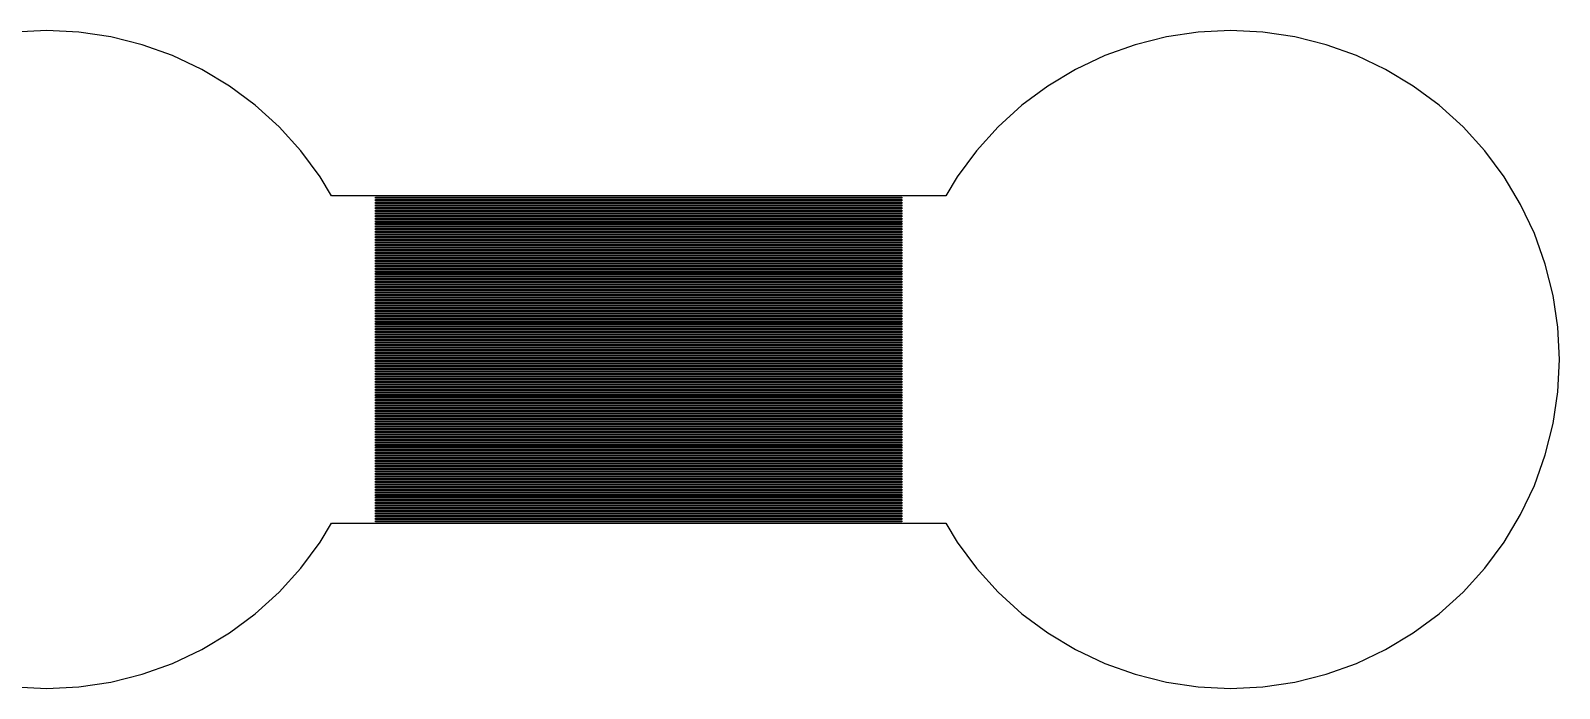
# Model space of a CAD drawing. Extents: x -73 to 181, y -8 to 80.
# Drawn here: x 40.38 to 52, y 38 to 43 of the extents above; entities that cross this region are included whole.
import ezdxf

# ---------------------------------------------------------------- set-up
doc = ezdxf.new("R2010")
doc.units = 0

msp = doc.modelspace()

# ---------------------------------------------------------------- linework, layer by layer
for p, q in [((40.5, 43), (40.2549, 42.988)), ((40.7451, 42.988), (40.5, 43)), ((40.9877, 42.952), (40.7451, 42.988)), ((41.2257, 42.8923), (40.9877, 42.952)), ((41.4567, 42.8097), (41.2257, 42.8923)), ((48.7743, 42.8923), (48.5433, 42.8097)), ((49.0123, 42.952), (48.7743, 42.8923)), ((49.2549, 42.988), (49.0123, 42.952)), ((49.5, 43), (49.2549, 42.988)), ((49.745, 42.988), (49.5, 43)), ((49.9877, 42.952), (49.745, 42.988)), ((50.2257, 42.8923), (49.9877, 42.952)), ((50.4567, 42.8097), (50.2257, 42.8923)), ((41.6785, 42.7048), (41.4567, 42.8097)), ((48.5433, 42.8097), (48.3215, 42.7048)), ((50.6785, 42.7048), (50.4567, 42.8097)), ((41.8889, 42.5787), (41.6785, 42.7048)), ((48.3215, 42.7048), (48.1111, 42.5787)), ((50.8889, 42.5787), (50.6785, 42.7048)), ((42.086, 42.4325), (41.8889, 42.5787)), ((48.1111, 42.5787), (47.914, 42.4325)), ((51.086, 42.4325), (50.8889, 42.5787)), ((42.2678, 42.2678), (42.086, 42.4325)), ((47.914, 42.4325), (47.7322, 42.2678)), ((51.2678, 42.2678), (51.086, 42.4325)), ((42.4325, 42.086), (42.2678, 42.2678)), ((47.7322, 42.2678), (47.5675, 42.086)), ((51.4325, 42.086), (51.2678, 42.2678)), ((42.5787, 41.8889), (42.4325, 42.086)), ((47.5675, 42.086), (47.4213, 41.8889)), ((51.5787, 41.8889), (51.4325, 42.086)), ((42.6649, 41.745), (42.5787, 41.8889)), ((47.4213, 41.8889), (47.3351, 41.745)), ((51.7048, 41.6785), (51.5787, 41.8889)), ((47.3351, 41.745), (42.6649, 41.745)), ((43, 41.725), (43, 41.735)), ((43, 41.735), (47, 41.735)), ((47, 41.725), (43, 41.725)), ((47, 41.735), (47, 41.725)), ((43, 41.705), (43, 41.715)), ((43, 41.715), (47, 41.715)), ((47, 41.705), (43, 41.705)), ((43, 41.685), (43, 41.695)), ((43, 41.695), (47, 41.695)), ((47, 41.685), (43, 41.685)), ((43, 41.665), (43, 41.675)), ((43, 41.675), (47, 41.675)), ((47, 41.665), (43, 41.665)), ((43, 41.645), (43, 41.655)), ((43, 41.655), (47, 41.655)), ((47, 41.645), (43, 41.645)), ((43, 41.625), (43, 41.635)), ((43, 41.635), (47, 41.635)), ((47, 41.625), (43, 41.625)), ((43, 41.605), (43, 41.615)), ((43, 41.615), (47, 41.615)), ((47, 41.715), (47, 41.705)), ((47, 41.695), (47, 41.685)), ((47, 41.675), (47, 41.665)), ((47, 41.655), (47, 41.645)), ((47, 41.635), (47, 41.625)), ((47, 41.615), (47, 41.605)), ((51.8097, 41.4567), (51.7048, 41.6785)), ((47, 41.605), (43, 41.605)), ((43, 41.585), (43, 41.595)), ((43, 41.595), (47, 41.595)), ((47, 41.585), (43, 41.585)), ((43, 41.565), (43, 41.575)), ((43, 41.575), (47, 41.575)), ((47, 41.565), (43, 41.565)), ((43, 41.545), (43, 41.555)), ((43, 41.555), (47, 41.555)), ((47, 41.545), (43, 41.545)), ((43, 41.525), (43, 41.535)), ((43, 41.535), (47, 41.535)), ((47, 41.525), (43, 41.525)), ((43, 41.505), (43, 41.515)), ((43, 41.515), (47, 41.515)), ((47, 41.505), (43, 41.505)), ((43, 41.485), (43, 41.495)), ((43, 41.495), (47, 41.495)), ((47, 41.595), (47, 41.585)), ((47, 41.575), (47, 41.565)), ((47, 41.555), (47, 41.545)), ((47, 41.535), (47, 41.525)), ((47, 41.515), (47, 41.505)), ((47, 41.495), (47, 41.485)), ((47, 41.485), (43, 41.485)), ((43, 41.465), (43, 41.475)), ((43, 41.475), (47, 41.475)), ((47, 41.465), (43, 41.465)), ((43, 41.445), (43, 41.455)), ((43, 41.455), (47, 41.455)), ((47, 41.445), (43, 41.445)), ((43, 41.425), (43, 41.435)), ((43, 41.435), (47, 41.435)), ((47, 41.425), (43, 41.425)), ((43, 41.405), (43, 41.415)), ((43, 41.415), (47, 41.415)), ((47, 41.405), (43, 41.405)), ((43, 41.385), (43, 41.395)), ((43, 41.395), (47, 41.395)), ((47, 41.385), (43, 41.385)), ((47, 41.475), (47, 41.465)), ((47, 41.455), (47, 41.445)), ((47, 41.435), (47, 41.425)), ((47, 41.415), (47, 41.405)), ((47, 41.395), (47, 41.385)), ((51.8923, 41.2257), (51.8097, 41.4567)), ((43, 41.365), (43, 41.375)), ((43, 41.375), (47, 41.375)), ((47, 41.365), (43, 41.365)), ((43, 41.345), (43, 41.355)), ((43, 41.355), (47, 41.355)), ((47, 41.345), (43, 41.345)), ((43, 41.325), (43, 41.335)), ((43, 41.335), (47, 41.335)), ((47, 41.325), (43, 41.325)), ((43, 41.305), (43, 41.315)), ((43, 41.315), (47, 41.315)), ((47, 41.305), (43, 41.305)), ((43, 41.285), (43, 41.295)), ((43, 41.295), (47, 41.295)), ((47, 41.285), (43, 41.285)), ((43, 41.265), (43, 41.275)), ((43, 41.275), (47, 41.275)), ((47, 41.265), (43, 41.265)), ((47, 41.375), (47, 41.365)), ((47, 41.355), (47, 41.345)), ((47, 41.335), (47, 41.325)), ((47, 41.315), (47, 41.305)), ((47, 41.295), (47, 41.285)), ((47, 41.275), (47, 41.265)), ((43, 41.245), (43, 41.255)), ((43, 41.255), (47, 41.255)), ((47, 41.245), (43, 41.245)), ((43, 41.225), (43, 41.235)), ((43, 41.235), (47, 41.235)), ((47, 41.225), (43, 41.225)), ((43, 41.205), (43, 41.215)), ((43, 41.215), (47, 41.215)), ((47, 41.205), (43, 41.205)), ((43, 41.185), (43, 41.195)), ((43, 41.195), (47, 41.195)), ((47, 41.185), (43, 41.185)), ((43, 41.165), (43, 41.175)), ((43, 41.175), (47, 41.175)), ((47, 41.165), (43, 41.165)), ((43, 41.145), (43, 41.155)), ((43, 41.155), (47, 41.155)), ((47, 41.145), (43, 41.145)), ((47, 41.255), (47, 41.245)), ((47, 41.235), (47, 41.225)), ((47, 41.215), (47, 41.205)), ((47, 41.195), (47, 41.185)), ((47, 41.175), (47, 41.165)), ((47, 41.155), (47, 41.145)), ((51.952, 40.9877), (51.8923, 41.2257)), ((43, 41.125), (43, 41.135)), ((43, 41.135), (47, 41.135)), ((47, 41.125), (43, 41.125)), ((43, 41.105), (43, 41.115)), ((43, 41.115), (47, 41.115)), ((47, 41.105), (43, 41.105)), ((43, 41.085), (43, 41.095)), ((43, 41.095), (47, 41.095)), ((47, 41.085), (43, 41.085)), ((43, 41.065), (43, 41.075)), ((43, 41.075), (47, 41.075)), ((47, 41.065), (43, 41.065)), ((43, 41.045), (43, 41.055)), ((43, 41.055), (47, 41.055)), ((47, 41.045), (43, 41.045)), ((43, 41.025), (43, 41.035)), ((43, 41.035), (47, 41.035)), ((47, 41.135), (47, 41.125)), ((47, 41.115), (47, 41.105)), ((47, 41.095), (47, 41.085)), ((47, 41.075), (47, 41.065)), ((47, 41.055), (47, 41.045)), ((47, 41.035), (47, 41.025)), ((47, 41.025), (43, 41.025)), ((43, 41.005), (43, 41.015)), ((43, 41.015), (47, 41.015)), ((47, 41.005), (43, 41.005)), ((43, 40.985), (43, 40.995)), ((43, 40.995), (47, 40.995)), ((47, 40.985), (43, 40.985)), ((43, 40.965), (43, 40.975)), ((43, 40.975), (47, 40.975)), ((47, 40.965), (43, 40.965)), ((43, 40.945), (43, 40.955)), ((43, 40.955), (47, 40.955)), ((47, 40.945), (43, 40.945)), ((43, 40.925), (43, 40.935)), ((43, 40.935), (47, 40.935)), ((47, 40.925), (43, 40.925)), ((43, 40.905), (43, 40.915)), ((43, 40.915), (47, 40.915)), ((47, 41.015), (47, 41.005)), ((47, 40.995), (47, 40.985)), ((47, 40.975), (47, 40.965)), ((47, 40.955), (47, 40.945)), ((47, 40.935), (47, 40.925)), ((47, 40.915), (47, 40.905)), ((51.988, 40.745), (51.952, 40.9877)), ((47, 40.905), (43, 40.905)), ((43, 40.885), (43, 40.895)), ((43, 40.895), (47, 40.895)), ((47, 40.885), (43, 40.885)), ((43, 40.865), (43, 40.875)), ((43, 40.875), (47, 40.875)), ((47, 40.865), (43, 40.865)), ((43, 40.845), (43, 40.855)), ((43, 40.855), (47, 40.855)), ((47, 40.845), (43, 40.845)), ((43, 40.825), (43, 40.835)), ((43, 40.835), (47, 40.835)), ((47, 40.825), (43, 40.825)), ((43, 40.805), (43, 40.815)), ((43, 40.815), (47, 40.815)), ((47, 40.805), (43, 40.805)), ((47, 40.895), (47, 40.885)), ((47, 40.875), (47, 40.865)), ((47, 40.855), (47, 40.845)), ((47, 40.835), (47, 40.825)), ((47, 40.815), (47, 40.805)), ((43, 40.785), (43, 40.795)), ((43, 40.795), (47, 40.795)), ((47, 40.785), (43, 40.785)), ((43, 40.765), (43, 40.775)), ((43, 40.775), (47, 40.775)), ((47, 40.765), (43, 40.765)), ((43, 40.745), (43, 40.755)), ((43, 40.755), (47, 40.755)), ((47, 40.745), (43, 40.745)), ((43, 40.725), (43, 40.735)), ((43, 40.735), (47, 40.735)), ((47, 40.725), (43, 40.725)), ((43, 40.705), (43, 40.715)), ((43, 40.715), (47, 40.715)), ((47, 40.705), (43, 40.705)), ((43, 40.685), (43, 40.695)), ((43, 40.695), (47, 40.695)), ((47, 40.685), (43, 40.685)), ((47, 40.795), (47, 40.785)), ((47, 40.775), (47, 40.765)), ((47, 40.755), (47, 40.745)), ((47, 40.735), (47, 40.725)), ((47, 40.715), (47, 40.705)), ((47, 40.695), (47, 40.685)), ((52, 40.5), (51.988, 40.745)), ((43, 40.665), (43, 40.675)), ((43, 40.675), (47, 40.675)), ((47, 40.665), (43, 40.665)), ((43, 40.645), (43, 40.655)), ((43, 40.655), (47, 40.655)), ((47, 40.645), (43, 40.645)), ((43, 40.625), (43, 40.635)), ((43, 40.635), (47, 40.635)), ((47, 40.625), (43, 40.625)), ((43, 40.605), (43, 40.615)), ((43, 40.615), (47, 40.615)), ((47, 40.605), (43, 40.605)), ((43, 40.585), (43, 40.595)), ((43, 40.595), (47, 40.595)), ((47, 40.585), (43, 40.585)), ((43, 40.565), (43, 40.575)), ((43, 40.575), (47, 40.575)), ((47, 40.565), (43, 40.565)), ((47, 40.675), (47, 40.665)), ((47, 40.655), (47, 40.645)), ((47, 40.635), (47, 40.625)), ((47, 40.615), (47, 40.605)), ((47, 40.595), (47, 40.585)), ((47, 40.575), (47, 40.565)), ((43, 40.545), (43, 40.555)), ((43, 40.555), (47, 40.555)), ((47, 40.545), (43, 40.545)), ((43, 40.525), (43, 40.535)), ((43, 40.535), (47, 40.535)), ((47, 40.525), (43, 40.525)), ((43, 40.505), (43, 40.515)), ((43, 40.515), (47, 40.515)), ((47, 40.505), (43, 40.505)), ((43, 40.485), (43, 40.495)), ((43, 40.495), (47, 40.495)), ((47, 40.485), (43, 40.485)), ((43, 40.465), (43, 40.475)), ((43, 40.475), (47, 40.475)), ((47, 40.465), (43, 40.465)), ((43, 40.445), (43, 40.455)), ((43, 40.455), (47, 40.455)), ((47, 40.555), (47, 40.545)), ((47, 40.535), (47, 40.525)), ((47, 40.515), (47, 40.505)), ((47, 40.495), (47, 40.485)), ((47, 40.475), (47, 40.465)), ((47, 40.455), (47, 40.445)), ((51.988, 40.255), (52, 40.5)), ((47, 40.445), (43, 40.445)), ((43, 40.425), (43, 40.435)), ((43, 40.435), (47, 40.435)), ((47, 40.425), (43, 40.425)), ((43, 40.405), (43, 40.415)), ((43, 40.415), (47, 40.415)), ((47, 40.405), (43, 40.405)), ((43, 40.385), (43, 40.395)), ((43, 40.395), (47, 40.395)), ((47, 40.385), (43, 40.385)), ((43, 40.365), (43, 40.375)), ((43, 40.375), (47, 40.375)), ((47, 40.365), (43, 40.365)), ((43, 40.345), (43, 40.355)), ((43, 40.355), (47, 40.355)), ((47, 40.345), (43, 40.345)), ((43, 40.325), (43, 40.335)), ((43, 40.335), (47, 40.335)), ((47, 40.435), (47, 40.425)), ((47, 40.415), (47, 40.405)), ((47, 40.395), (47, 40.385)), ((47, 40.375), (47, 40.365)), ((47, 40.355), (47, 40.345)), ((47, 40.335), (47, 40.325)), ((47, 40.325), (43, 40.325)), ((43, 40.305), (43, 40.315)), ((43, 40.315), (47, 40.315)), ((47, 40.305), (43, 40.305)), ((43, 40.285), (43, 40.295)), ((43, 40.295), (47, 40.295)), ((47, 40.285), (43, 40.285)), ((43, 40.265), (43, 40.275)), ((43, 40.275), (47, 40.275)), ((47, 40.265), (43, 40.265)), ((43, 40.245), (43, 40.255)), ((43, 40.255), (47, 40.255)), ((47, 40.245), (43, 40.245)), ((43, 40.225), (43, 40.235)), ((43, 40.235), (47, 40.235)), ((47, 40.225), (43, 40.225)), ((43, 40.205), (43, 40.215)), ((43, 40.215), (47, 40.215)), ((47, 40.315), (47, 40.305)), ((47, 40.295), (47, 40.285)), ((47, 40.275), (47, 40.265)), ((47, 40.255), (47, 40.245)), ((47, 40.235), (47, 40.225)), ((47, 40.215), (47, 40.205)), ((51.952, 40.0123), (51.988, 40.255)), ((47, 40.205), (43, 40.205)), ((43, 40.185), (43, 40.195)), ((43, 40.195), (47, 40.195)), ((47, 40.185), (43, 40.185)), ((43, 40.165), (43, 40.175)), ((43, 40.175), (47, 40.175)), ((47, 40.165), (43, 40.165)), ((43, 40.145), (43, 40.155)), ((43, 40.155), (47, 40.155)), ((47, 40.145), (43, 40.145)), ((43, 40.125), (43, 40.135)), ((43, 40.135), (47, 40.135)), ((47, 40.125), (43, 40.125)), ((43, 40.105), (43, 40.115)), ((43, 40.115), (47, 40.115)), ((47, 40.105), (43, 40.105)), ((47, 40.195), (47, 40.185)), ((47, 40.175), (47, 40.165)), ((47, 40.155), (47, 40.145)), ((47, 40.135), (47, 40.125)), ((47, 40.115), (47, 40.105)), ((43, 40.085), (43, 40.095)), ((43, 40.095), (47, 40.095)), ((47, 40.085), (43, 40.085)), ((43, 40.065), (43, 40.075)), ((43, 40.075), (47, 40.075)), ((47, 40.065), (43, 40.065)), ((43, 40.045), (43, 40.055)), ((43, 40.055), (47, 40.055)), ((47, 40.045), (43, 40.045)), ((43, 40.025), (43, 40.035)), ((43, 40.035), (47, 40.035)), ((47, 40.025), (43, 40.025)), ((43, 40.005), (43, 40.015)), ((43, 40.015), (47, 40.015)), ((47, 40.005), (43, 40.005)), ((43, 39.985), (43, 39.995)), ((43, 39.995), (47, 39.995)), ((47, 39.985), (43, 39.985)), ((47, 40.095), (47, 40.085)), ((47, 40.075), (47, 40.065)), ((47, 40.055), (47, 40.045)), ((47, 40.035), (47, 40.025)), ((47, 40.015), (47, 40.005)), ((47, 39.995), (47, 39.985)), ((51.8923, 39.7743), (51.952, 40.0123)), ((43, 39.965), (43, 39.975)), ((43, 39.975), (47, 39.975)), ((47, 39.965), (43, 39.965)), ((43, 39.945), (43, 39.955)), ((43, 39.955), (47, 39.955)), ((47, 39.945), (43, 39.945)), ((43, 39.925), (43, 39.935)), ((43, 39.935), (47, 39.935)), ((47, 39.925), (43, 39.925)), ((43, 39.905), (43, 39.915)), ((43, 39.915), (47, 39.915)), ((47, 39.905), (43, 39.905)), ((43, 39.885), (43, 39.895)), ((43, 39.895), (47, 39.895)), ((47, 39.885), (43, 39.885)), ((43, 39.865), (43, 39.875)), ((43, 39.875), (47, 39.875)), ((47, 39.975), (47, 39.965)), ((47, 39.955), (47, 39.945)), ((47, 39.935), (47, 39.925)), ((47, 39.915), (47, 39.905)), ((47, 39.895), (47, 39.885)), ((47, 39.875), (47, 39.865)), ((47, 39.865), (43, 39.865)), ((43, 39.845), (43, 39.855)), ((43, 39.855), (47, 39.855)), ((47, 39.845), (43, 39.845)), ((43, 39.825), (43, 39.835)), ((43, 39.835), (47, 39.835)), ((47, 39.825), (43, 39.825)), ((43, 39.805), (43, 39.815)), ((43, 39.815), (47, 39.815)), ((47, 39.805), (43, 39.805)), ((43, 39.785), (43, 39.795)), ((43, 39.795), (47, 39.795)), ((47, 39.785), (43, 39.785)), ((43, 39.765), (43, 39.775)), ((43, 39.775), (47, 39.775)), ((47, 39.765), (43, 39.765)), ((43, 39.745), (43, 39.755)), ((43, 39.755), (47, 39.755)), ((47, 39.855), (47, 39.845)), ((47, 39.835), (47, 39.825)), ((47, 39.815), (47, 39.805)), ((47, 39.795), (47, 39.785)), ((47, 39.775), (47, 39.765)), ((47, 39.755), (47, 39.745)), ((51.8097, 39.5433), (51.8923, 39.7743)), ((47, 39.745), (43, 39.745)), ((43, 39.725), (43, 39.735)), ((43, 39.735), (47, 39.735)), ((47, 39.725), (43, 39.725)), ((43, 39.705), (43, 39.715)), ((43, 39.715), (47, 39.715)), ((47, 39.705), (43, 39.705)), ((43, 39.685), (43, 39.695)), ((43, 39.695), (47, 39.695)), ((47, 39.685), (43, 39.685)), ((43, 39.665), (43, 39.675)), ((43, 39.675), (47, 39.675)), ((47, 39.665), (43, 39.665)), ((43, 39.645), (43, 39.655)), ((43, 39.655), (47, 39.655)), ((47, 39.645), (43, 39.645)), ((43, 39.625), (43, 39.635)), ((43, 39.635), (47, 39.635)), ((47, 39.735), (47, 39.725)), ((47, 39.715), (47, 39.705)), ((47, 39.695), (47, 39.685)), ((47, 39.675), (47, 39.665)), ((47, 39.655), (47, 39.645)), ((47, 39.635), (47, 39.625)), ((47, 39.625), (43, 39.625)), ((43, 39.605), (43, 39.615)), ((43, 39.615), (47, 39.615)), ((47, 39.605), (43, 39.605)), ((43, 39.585), (43, 39.595)), ((43, 39.595), (47, 39.595)), ((47, 39.585), (43, 39.585)), ((43, 39.565), (43, 39.575)), ((43, 39.575), (47, 39.575)), ((47, 39.565), (43, 39.565)), ((43, 39.545), (43, 39.555)), ((43, 39.555), (47, 39.555)), ((47, 39.545), (43, 39.545)), ((43, 39.525), (43, 39.535)), ((43, 39.535), (47, 39.535)), ((47, 39.525), (43, 39.525)), ((47, 39.615), (47, 39.605)), ((47, 39.595), (47, 39.585)), ((47, 39.575), (47, 39.565)), ((47, 39.555), (47, 39.545)), ((47, 39.535), (47, 39.525)), ((51.7048, 39.3215), (51.8097, 39.5433)), ((43, 39.505), (43, 39.515)), ((43, 39.515), (47, 39.515)), ((47, 39.505), (43, 39.505)), ((43, 39.485), (43, 39.495)), ((43, 39.495), (47, 39.495)), ((47, 39.485), (43, 39.485)), ((43, 39.465), (43, 39.475)), ((43, 39.475), (47, 39.475)), ((47, 39.465), (43, 39.465)), ((43, 39.445), (43, 39.455)), ((43, 39.455), (47, 39.455)), ((47, 39.445), (43, 39.445)), ((43, 39.425), (43, 39.435)), ((43, 39.435), (47, 39.435)), ((47, 39.425), (43, 39.425)), ((43, 39.405), (43, 39.415)), ((43, 39.415), (47, 39.415)), ((47, 39.405), (43, 39.405)), ((47, 39.515), (47, 39.505)), ((47, 39.495), (47, 39.485)), ((47, 39.475), (47, 39.465)), ((47, 39.455), (47, 39.445)), ((47, 39.435), (47, 39.425)), ((47, 39.415), (47, 39.405)), ((43, 39.385), (43, 39.395)), ((43, 39.395), (47, 39.395)), ((47, 39.385), (43, 39.385)), ((43, 39.365), (43, 39.375)), ((43, 39.375), (47, 39.375)), ((47, 39.365), (43, 39.365)), ((43, 39.345), (43, 39.355)), ((43, 39.355), (47, 39.355)), ((47, 39.345), (43, 39.345)), ((43, 39.325), (43, 39.335)), ((43, 39.335), (47, 39.335)), ((47, 39.325), (43, 39.325)), ((43, 39.305), (43, 39.315)), ((43, 39.315), (47, 39.315)), ((47, 39.305), (43, 39.305)), ((43, 39.285), (43, 39.295)), ((43, 39.295), (47, 39.295)), ((47, 39.285), (43, 39.285)), ((47, 39.395), (47, 39.385)), ((47, 39.375), (47, 39.365)), ((47, 39.355), (47, 39.345)), ((47, 39.335), (47, 39.325)), ((47, 39.315), (47, 39.305)), ((47, 39.295), (47, 39.285)), ((51.5787, 39.1111), (51.7048, 39.3215)), ((42.5787, 39.1111), (42.6649, 39.255)), ((42.6649, 39.255), (47.3351, 39.255)), ((43, 39.265), (43, 39.275)), ((43, 39.275), (47, 39.275)), ((47, 39.265), (43, 39.265)), ((47, 39.275), (47, 39.265)), ((47.3351, 39.255), (47.4213, 39.1111)), ((42.4325, 38.914), (42.5787, 39.1111)), ((47.4213, 39.1111), (47.5675, 38.914)), ((51.4325, 38.914), (51.5787, 39.1111)), ((42.2678, 38.7322), (42.4325, 38.914)), ((47.5675, 38.914), (47.7322, 38.7322)), ((51.2678, 38.7322), (51.4325, 38.914)), ((42.086, 38.5675), (42.2678, 38.7322)), ((47.7322, 38.7322), (47.914, 38.5675)), ((51.086, 38.5675), (51.2678, 38.7322)), ((41.8889, 38.4213), (42.086, 38.5675)), ((47.914, 38.5675), (48.1111, 38.4213)), ((50.8889, 38.4213), (51.086, 38.5675)), ((41.6785, 38.2952), (41.8889, 38.4213)), ((48.1111, 38.4213), (48.3215, 38.2952)), ((50.6785, 38.2952), (50.8889, 38.4213)), ((41.4567, 38.1903), (41.6785, 38.2952)), ((48.3215, 38.2952), (48.5433, 38.1903)), ((50.4567, 38.1903), (50.6785, 38.2952)), ((41.2257, 38.1077), (41.4567, 38.1903)), ((48.5433, 38.1903), (48.7743, 38.1077)), ((50.2257, 38.1077), (50.4567, 38.1903)), ((40.2549, 38.012), (40.5, 38)), ((40.5, 38), (40.7451, 38.012)), ((40.7451, 38.012), (40.9877, 38.048)), ((40.9877, 38.048), (41.2257, 38.1077)), ((48.7743, 38.1077), (49.0123, 38.048)), ((49.0123, 38.048), (49.2549, 38.012)), ((49.2549, 38.012), (49.5, 38)), ((49.5, 38), (49.745, 38.012)), ((49.745, 38.012), (49.9877, 38.048)), ((49.9877, 38.048), (50.2257, 38.1077))]:
    msp.add_line(p, q)

doc.saveas('drawing.dxf')
